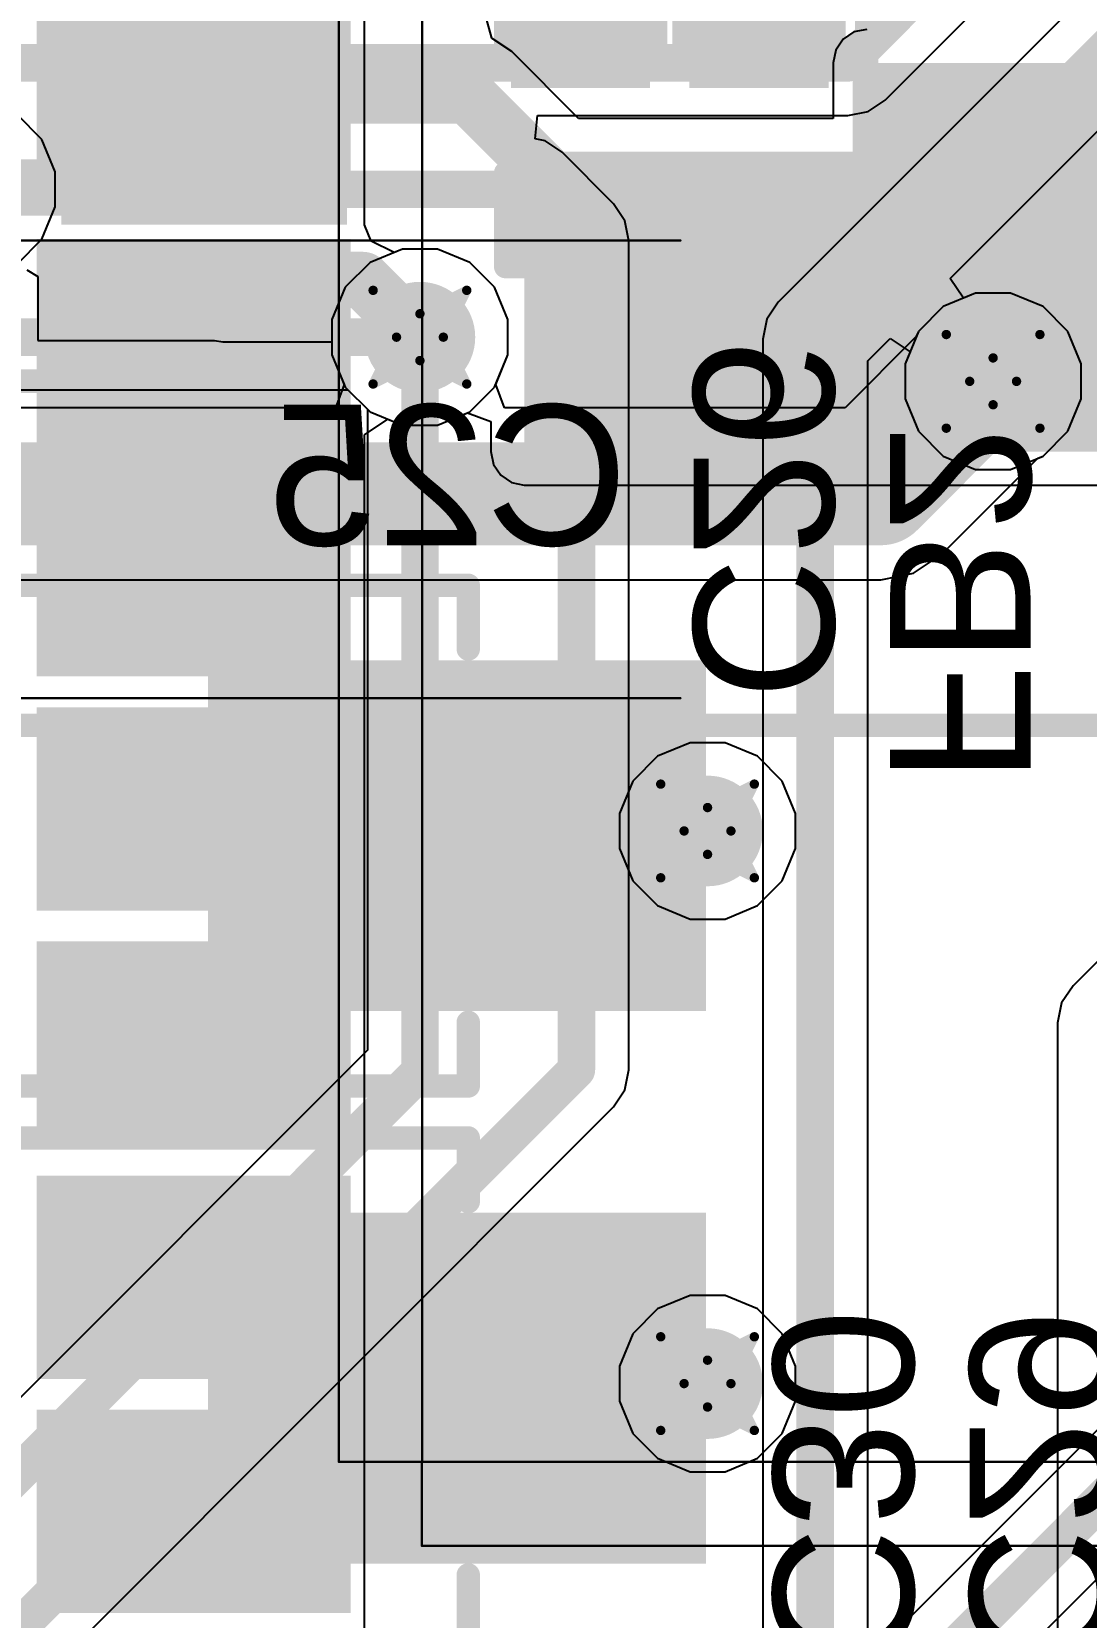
# Model space of a CAD drawing. Header units: inches. Extents: x -6 to 430, y 0 to 90.
# Drawn here: x 30.8 to 36.52, y 20.16 to 28.76 of the extents above; entities that cross this region are included whole.
import ezdxf

# ---------------------------------------------------------------- set-up
doc = ezdxf.new("R2010")
doc.units = ezdxf.units.IN
for name, color, linetype in [('Board_Outline', 56, 'Continuous'), ('Bottom Layer', 5, 'Continuous'), ('Bottom Overlay', 54, 'Continuous'), ('Bottom Paste', 16, 'Continuous'), ('Bottom Solder', 6, 'Continuous'), ('Drill Drawing', 1, 'Continuous'), ('Layer 1', 16, 'Continuous'), ('Layer 2', 76, 'Continuous'), ('Mechanical 1', 6, 'Continuous'), ('Top Layer', 1, 'Continuous'), ('Top Paste', 8, 'Continuous'), ('Top Solder', 216, 'Continuous'), ('Via Holes', 16, 'Continuous')]:
    doc.layers.add(name, color=color, linetype=linetype)
doc.styles.add('Arial', font='', dxfattribs={"height": 0.2})
doc.styles.get('Arial').set_extended_font_data('Arial')

msp = doc.modelspace()

# ---------------------------------------------------------------- hatches: boundary and pattern name
at = {"layer": 'Bottom Layer'}
for points in [[(33.4582, 28.9732), (34.0932, 28.9732), (34.0932, 28.516), (33.4582, 28.516)], [(34.4265, 28.9732), (35.0615, 28.9732), (35.0615, 28.516), (34.4265, 28.516)], [(31.0084, 28.5652), (32.4584, 28.5652), (32.4584, 28.2652), (31.0084, 28.2652)], [(35.3282, 26.484), (36.6744, 26.484), (36.6744, 28.5922), (35.3282, 28.5922)], [(35.354, 27.2048), (35.354, 28.4048), (36.674, 28.4048), (36.674, 27.2048)], [(31.0084, 28.0652), (32.4584, 28.0652), (32.4584, 27.7652), (31.0084, 27.7652)], [(33.4705, 26.484), (36.6744, 26.484), (36.6744, 28.11), (33.4705, 28.11)], [(33.4582, 28.0334), (34.0932, 28.0334), (34.0932, 27.5762), (33.4582, 27.5762)], [(34.4265, 28.0334), (35.0615, 28.0334), (35.0615, 27.5762), (34.4265, 27.5762)], [(31.0084, 27.5652), (32.4584, 27.5652), (32.4584, 27.2652), (31.0084, 27.2652)], [(31.8552, 25.2512), (34.3552, 25.2512), (34.3552, 23.5512), (31.8552, 23.5512)], [(31.8552, 22.254), (34.3552, 22.254), (34.3552, 20.554), (31.8552, 20.554)]]:
    msp.add_hatch(color=5, dxfattribs=at).paths.add_polyline_path(points)
h = msp.add_hatch(color=5, dxfattribs=at)
edge = h.paths.add_edge_path()
edge.add_arc((32.9042, 27.1046), 0.3, 0, 360)
h = msp.add_hatch(color=5, dxfattribs=at)
edge = h.paths.add_edge_path()
edge.add_arc((36.014, 26.865), 0.3, 0, 360)
h = msp.add_hatch(color=5, dxfattribs=at)
edge = h.paths.add_edge_path()
edge.add_arc((34.4646, 24.4266), 0.3, 0, 360)
h = msp.add_hatch(color=5, dxfattribs=at)
edge = h.paths.add_edge_path()
edge.add_arc((34.4646, 21.4294), 0.3, 0, 360)
at = {"layer": 'Bottom Paste'}
for points in [[(33.4582, 28.9732), (34.0932, 28.9732), (34.0932, 28.516), (33.4582, 28.516)], [(34.4265, 28.9732), (35.0615, 28.9732), (35.0615, 28.516), (34.4265, 28.516)], [(31.0084, 28.5652), (32.4584, 28.5652), (32.4584, 28.2652), (31.0084, 28.2652)], [(35.354, 27.2048), (35.354, 28.4048), (36.674, 28.4048), (36.674, 27.2048)], [(31.0084, 28.0652), (32.4584, 28.0652), (32.4584, 27.7652), (31.0084, 27.7652)], [(33.4582, 28.0334), (34.0932, 28.0334), (34.0932, 27.5762), (33.4582, 27.5762)], [(34.4265, 28.0334), (35.0615, 28.0334), (35.0615, 27.5762), (34.4265, 27.5762)], [(31.0084, 27.5652), (32.4584, 27.5652), (32.4584, 27.2652), (31.0084, 27.2652)], [(31.8552, 25.2512), (34.3552, 25.2512), (34.3552, 23.5512), (31.8552, 23.5512)], [(31.8552, 22.254), (34.3552, 22.254), (34.3552, 20.554), (31.8552, 20.554)]]:
    msp.add_hatch(color=16, dxfattribs=at).paths.add_polyline_path(points)
at = {"layer": 'Bottom Solder'}
for points in [[(30.9584, 29.1152), (32.5084, 29.1152), (32.5084, 28.7152), (30.9584, 28.7152)], [(33.3982, 29.0332), (34.1532, 29.0332), (34.1532, 28.456), (33.3982, 28.456)], [(34.3665, 29.0332), (35.1215, 29.0332), (35.1215, 28.456), (34.3665, 28.456)], [(30.9584, 28.6152), (32.5084, 28.6152), (32.5084, 28.2152), (30.9584, 28.2152)], [(35.2524, 27.1032), (35.2524, 28.5064), (36.7756, 28.5064), (36.7756, 27.1032)], [(30.9584, 28.1152), (32.5084, 28.1152), (32.5084, 27.7152), (30.9584, 27.7152)], [(33.3982, 28.0934), (34.1532, 28.0934), (34.1532, 27.5162), (33.3982, 27.5162)], [(34.3665, 28.0934), (35.1215, 28.0934), (35.1215, 27.5162), (34.3665, 27.5162)], [(30.9584, 27.6152), (32.5084, 27.6152), (32.5084, 27.2152), (30.9584, 27.2152)], [(31.7536, 25.3528), (34.4568, 25.3528), (34.4568, 23.4496), (31.7536, 23.4496)], [(31.7536, 22.3556), (34.4568, 22.3556), (34.4568, 20.4524), (31.7536, 20.4524)]]:
    msp.add_hatch(color=6, dxfattribs=at).paths.add_polyline_path(points)
at = {"layer": 'Layer 1'}
h = msp.add_hatch(color=16, dxfattribs=at)
edge = h.paths.add_edge_path()
edge.add_arc((32.9042, 27.1046), 0.3, 0, 360)
h = msp.add_hatch(color=16, dxfattribs=at)
edge = h.paths.add_edge_path()
edge.add_arc((36.014, 26.865), 0.3, 0, 360)
h = msp.add_hatch(color=16, dxfattribs=at)
edge = h.paths.add_edge_path()
edge.add_arc((34.4646, 24.4266), 0.3, 0, 360)
h = msp.add_hatch(color=16, dxfattribs=at)
edge = h.paths.add_edge_path()
edge.add_arc((34.4646, 21.4294), 0.3, 0, 360)
at = {"layer": 'Layer 2'}
h = msp.add_hatch(color=76, dxfattribs=at)
edge = h.paths.add_edge_path()
edge.add_arc((32.9042, 27.1046), 0.3, 0, 360)
h = msp.add_hatch(color=76, dxfattribs=at)
edge = h.paths.add_edge_path()
edge.add_arc((36.014, 26.865), 0.3, 0, 360)
h = msp.add_hatch(color=76, dxfattribs=at)
edge = h.paths.add_edge_path()
edge.add_arc((34.4646, 24.4266), 0.3, 0, 360)
h = msp.add_hatch(color=76, dxfattribs=at)
edge = h.paths.add_edge_path()
edge.add_arc((34.4646, 21.4294), 0.3, 0, 360)
at = {"layer": 'Top Layer'}
for points in [[(32.426, 27.9062), (30.926, 27.9062), (30.926, 28.8062), (32.426, 28.8062)], [(32.426, 26.6362), (30.926, 26.6362), (30.926, 27.5362), (32.426, 27.5362)], [(32.426, 25.3662), (30.926, 25.3662), (30.926, 26.2662), (32.426, 26.2662)], [(32.426, 24.0962), (30.926, 24.0962), (30.926, 24.9962), (32.426, 24.9962)], [(32.426, 22.8262), (30.926, 22.8262), (30.926, 23.7262), (32.426, 23.7262)], [(32.426, 21.5562), (30.926, 21.5562), (30.926, 22.4562), (32.426, 22.4562)], [(32.426, 20.2862), (30.926, 20.2862), (30.926, 21.1862), (32.426, 21.1862)]]:
    msp.add_hatch(color=1, dxfattribs=at).paths.add_polyline_path(points)
h = msp.add_hatch(color=1, dxfattribs=at)
edge = h.paths.add_edge_path()
edge.add_arc((32.9042, 27.1046), 0.3, 0, 360)
h = msp.add_hatch(color=1, dxfattribs=at)
edge = h.paths.add_edge_path()
edge.add_arc((36.014, 26.865), 0.3, 0, 360)
h = msp.add_hatch(color=1, dxfattribs=at)
edge = h.paths.add_edge_path()
edge.add_arc((34.4646, 24.4266), 0.3, 0, 360)
h = msp.add_hatch(color=1, dxfattribs=at)
edge = h.paths.add_edge_path()
edge.add_arc((34.4646, 21.4294), 0.3, 0, 360)
at = {"layer": 'Top Paste'}
for points in [[(32.426, 27.9062), (30.926, 27.9062), (30.926, 28.8062), (32.426, 28.8062)], [(32.426, 26.6362), (30.926, 26.6362), (30.926, 27.5362), (32.426, 27.5362)], [(32.426, 25.3662), (30.926, 25.3662), (30.926, 26.2662), (32.426, 26.2662)], [(32.426, 24.0962), (30.926, 24.0962), (30.926, 24.9962), (32.426, 24.9962)], [(32.426, 22.8262), (30.926, 22.8262), (30.926, 23.7262), (32.426, 23.7262)], [(32.426, 21.5562), (30.926, 21.5562), (30.926, 22.4562), (32.426, 22.4562)], [(32.426, 20.2862), (30.926, 20.2862), (30.926, 21.1862), (32.426, 21.1862)]]:
    msp.add_hatch(color=8, dxfattribs=at).paths.add_polyline_path(points)
at = {"layer": 'Top Solder'}
for points in [[(32.5276, 27.8046), (30.8244, 27.8046), (30.8244, 28.9078), (32.5276, 28.9078)], [(32.5276, 26.5346), (30.8244, 26.5346), (30.8244, 27.6378), (32.5276, 27.6378)], [(32.5276, 25.2646), (30.8244, 25.2646), (30.8244, 26.3678), (32.5276, 26.3678)], [(32.5276, 23.9946), (30.8244, 23.9946), (30.8244, 25.0978), (32.5276, 25.0978)], [(32.5276, 22.7246), (30.8244, 22.7246), (30.8244, 23.8278), (32.5276, 23.8278)], [(32.5276, 21.4546), (30.8244, 21.4546), (30.8244, 22.5578), (32.5276, 22.5578)], [(32.5276, 20.1846), (30.8244, 20.1846), (30.8244, 21.2878), (32.5276, 21.2878)]]:
    msp.add_hatch(color=216, dxfattribs=at).paths.add_polyline_path(points)
at = {"layer": 'Via Holes'}
h = msp.add_hatch(color=7, dxfattribs=at)
edge = h.paths.add_edge_path()
edge.add_arc((32.9042, 27.1046), 0.15, 0, 360)
h = msp.add_hatch(color=7, dxfattribs=at)
edge = h.paths.add_edge_path()
edge.add_arc((36.014, 26.865), 0.15, 0, 360)
h = msp.add_hatch(color=7, dxfattribs=at)
edge = h.paths.add_edge_path()
edge.add_arc((34.4646, 24.4266), 0.15, 0, 360)
h = msp.add_hatch(color=7, dxfattribs=at)
edge = h.paths.add_edge_path()
edge.add_arc((34.4646, 21.4294), 0.15, 0, 360)

# ---------------------------------------------------------------- linework, layer by layer
at = {"layer": 'Board_Outline'}
msp.add_lwpolyline([(22.5, 25, 0.127, 0.127, 0), (45, 25, 0.127, 0.127, 0)], format="xyseb", dxfattribs=at)
at = {"layer": 'Bottom Layer'}
for p, q in [((33.2941, 28.7264), (33.256, 28.8633)), ((33.2968, 28.7245), (33.2941, 28.7264)), ((33.4034, 28.6533), (33.2968, 28.7245)), ((35.2588, 28.7597), (35.2, 28.7204)), ((35.3282, 28.7735), (35.2588, 28.7597)), ((33.7653, 28.2913), (33.4034, 28.6533)), ((35.1607, 28.6616), (35.1469, 28.5922)), ((35.2, 28.7204), (35.1607, 28.6616)), ((35.1469, 28.5922), (35.1469, 28.2913)), ((35.1469, 28.2913), (33.7653, 28.2913)), ((30.7712, 27.4695), (30.8306, 27.4335)), ((30.8306, 27.4335), (30.8306, 27.0874)), ((30.8306, 27.0874), (31.7904, 27.0874)), ((31.7904, 27.0874), (31.835, 27.0785)), ((31.835, 27.0785), (32.4264, 27.0785)), ((32.4264, 27.0785), (32.4264, 27.0096)), ((32.4264, 27.0096), (32.4991, 26.8339)), ((32.4991, 26.8339), (32.6335, 26.6995)), ((32.6335, 26.6995), (32.8092, 26.6268)), ((32.9992, 26.6268), (33.1622, 26.6943)), ((33.1622, 26.6943), (33.2892, 26.648)), ((32.8092, 26.6268), (32.9992, 26.6268)), ((33.2892, 26.648), (33.2892, 26.484)), ((33.2892, 26.484), (33.303, 26.4146)), ((33.303, 26.4146), (33.3423, 26.3558)), ((33.3423, 26.3558), (33.4011, 26.3165)), ((33.4011, 26.3165), (33.4705, 26.3027)), ((33.4705, 26.3027), (36.6744, 26.3027)), ((37.1214, 21.7205), (35.5404, 20.1395)), ((35.8598, 19.6532), (37.5243, 21.3176))]:
    msp.add_line(p, q, dxfattribs=at)
for points in [[(31.7334, 28.4152, 0.3048, 0.3048, 0), (33.1653, 28.4152, 0.3048, 0.3048, 0)], [(33.1653, 28.4152, 0.3048, 0.3048, 0), (33.7757, 27.8048, 0.3048, 0.3048, 0)], [(30.459, 27.9165, 0.3048, 0.3048, 0), (31.7321, 27.9165, 0.3048, 0.3048, 0)], [(33.7757, 27.8048, 0.3048, 0.3048, 0), (34.744, 27.8048, 0.3048, 0.3048, 0)], [(34.744, 27.8048, 0.3048, 0.3048, 0), (36.014, 27.8048, 0.3048, 0.3048, 0)], [(36.014, 26.9158, 0.3048, 0.3048, 0), (36.014, 27.8048, 0.3048, 0.3048, 0)], [(31.835, 27.4152, 0.3048, 0.3048, 0), (32.5936, 27.4152, 0.3048, 0.3048, 0)], [(32.5936, 27.4152, 0.3048, 0.3048, 0), (32.9042, 27.1046, 0.3048, 0.3048, 0)], [(35.6584, 19.8546, 0.2032, 0.2032, 0), (38.2492, 22.4454, 0.2032, 0.2032, 0)]]:
    msp.add_lwpolyline(points, format="xyseb", dxfattribs=at)
for points in [[(31.6572, 28.4152, 0.1524, 0.1524, 1), (31.8096, 28.4152, 0.1524, 0.1524, 1)], [(33.0891, 28.4152, 0.1524, 0.1524, 1), (33.2415, 28.4152, 0.1524, 0.1524, 1)], [(33.0891, 28.4152, 0.1524, 0.1524, 1), (33.2415, 28.4152, 0.1524, 0.1524, 1)], [(31.6559, 27.9165, 0.1524, 0.1524, 1), (31.8083, 27.9165, 0.1524, 0.1524, 1)], [(33.6995, 27.8048, 0.1524, 0.1524, 1), (33.8519, 27.8048, 0.1524, 0.1524, 1)], [(33.6995, 27.8048, 0.1524, 0.1524, 1), (33.8519, 27.8048, 0.1524, 0.1524, 1)], [(34.6678, 27.8048, 0.1524, 0.1524, 1), (34.8202, 27.8048, 0.1524, 0.1524, 1)], [(34.6678, 27.8048, 0.1524, 0.1524, 1), (34.8202, 27.8048, 0.1524, 0.1524, 1)], [(35.9378, 27.8048, 0.1524, 0.1524, 1), (36.0902, 27.8048, 0.1524, 0.1524, 1)], [(35.9378, 27.8048, 0.1524, 0.1524, 1), (36.0902, 27.8048, 0.1524, 0.1524, 1)], [(31.7588, 27.4152, 0.1524, 0.1524, 1), (31.9112, 27.4152, 0.1524, 0.1524, 1)], [(32.5174, 27.4152, 0.1524, 0.1524, 1), (32.6698, 27.4152, 0.1524, 0.1524, 1)], [(32.5174, 27.4152, 0.1524, 0.1524, 1), (32.6698, 27.4152, 0.1524, 0.1524, 1)], [(32.828, 27.1046, 0.1524, 0.1524, 1), (32.9804, 27.1046, 0.1524, 0.1524, 1)], [(35.9378, 26.9158, 0.1524, 0.1524, 1), (36.0902, 26.9158, 0.1524, 0.1524, 1)]]:
    msp.add_lwpolyline(points, format="xyseb", close=True, dxfattribs=at)
at = {"layer": 'Bottom Overlay'}
for points in [[(33.3693, 28.5541, 0.127, 0.127, 0), (33.3693, 29.0621, 0.127, 0.127, 0)], [(34.1821, 28.5541, 0.127, 0.127, 0), (34.1821, 29.0621, 0.127, 0.127, 0)], [(34.3376, 28.5541, 0.127, 0.127, 0), (34.3376, 29.0621, 0.127, 0.127, 0)], [(35.1504, 28.5541, 0.127, 0.127, 0), (35.1504, 29.0621, 0.127, 0.127, 0)], [(35.3282, 28.5508, 0.127, 0.127, 0), (35.3282, 29.0588, 0.127, 0.127, 0)], [(33.3693, 27.4873, 0.127, 0.127, 0), (33.3693, 27.9953, 0.127, 0.127, 0)], [(34.1821, 27.4873, 0.127, 0.127, 0), (34.1821, 27.9953, 0.127, 0.127, 0)], [(34.3376, 27.4873, 0.127, 0.127, 0), (34.3376, 27.9953, 0.127, 0.127, 0)], [(35.1504, 27.4873, 0.127, 0.127, 0), (35.1504, 27.9953, 0.127, 0.127, 0)], [(33.3693, 27.4873, 0.127, 0.127, 0), (34.1821, 27.4873, 0.127, 0.127, 0)], [(33.7757, 26.8427, 0.127, 0.127, 0), (33.7757, 27.4873, 0.127, 0.127, 0)], [(34.3376, 27.4873, 0.127, 0.127, 0), (35.1504, 27.4873, 0.127, 0.127, 0)], [(31.0066, 26.8658, 0.127, 0.127, 0), (31.0066, 27.1198, 0.127, 0.127, 0)], [(28.0602, 26.8658, 0.127, 0.127, 0), (31.0066, 26.8658, 0.127, 0.127, 0)], [(33.7757, 26.8427, 0.127, 0.127, 0), (33.855, 26.7634, 0.127, 0.127, 0)], [(28.4471, 25.7589, 0.127, 0.127, 0), (33.1664, 25.7589, 0.127, 0.127, 0)], [(33.1664, 25.4134, 0.127, 0.127, 0), (33.1664, 25.7589, 0.127, 0.127, 0)], [(33.1664, 23.0435, 0.127, 0.127, 0), (33.1664, 23.389, 0.127, 0.127, 0)], [(28.4471, 23.0435, 0.127, 0.127, 0), (33.1664, 23.0435, 0.127, 0.127, 0)], [(28.4471, 22.7617, 0.127, 0.127, 0), (33.1664, 22.7617, 0.127, 0.127, 0)], [(33.1664, 22.4162, 0.127, 0.127, 0), (33.1664, 22.7617, 0.127, 0.127, 0)], [(33.1664, 20.0463, 0.127, 0.127, 0), (33.1664, 20.3918, 0.127, 0.127, 0)]]:
    msp.add_lwpolyline(points, format="xyseb", dxfattribs=at)
for points in [[(33.3376, 28.5541, 0.0635, 0.0635, 1), (33.4011, 28.5541, 0.0635, 0.0635, 1)], [(34.1504, 28.5541, 0.0635, 0.0635, 1), (34.2139, 28.5541, 0.0635, 0.0635, 1)], [(34.3058, 28.5541, 0.0635, 0.0635, 1), (34.3693, 28.5541, 0.0635, 0.0635, 1)], [(35.1186, 28.5541, 0.0635, 0.0635, 1), (35.1821, 28.5541, 0.0635, 0.0635, 1)], [(35.2964, 28.5508, 0.0635, 0.0635, 1), (35.3599, 28.5508, 0.0635, 0.0635, 1)], [(33.3376, 27.9953, 0.0635, 0.0635, 1), (33.4011, 27.9953, 0.0635, 0.0635, 1)], [(34.1504, 27.9953, 0.0635, 0.0635, 1), (34.2139, 27.9953, 0.0635, 0.0635, 1)], [(34.3058, 27.9953, 0.0635, 0.0635, 1), (34.3693, 27.9953, 0.0635, 0.0635, 1)], [(35.1186, 27.9953, 0.0635, 0.0635, 1), (35.1821, 27.9953, 0.0635, 0.0635, 1)], [(33.3376, 27.4873, 0.0635, 0.0635, 1), (33.4011, 27.4873, 0.0635, 0.0635, 1)], [(33.3376, 27.4873, 0.0635, 0.0635, 1), (33.4011, 27.4873, 0.0635, 0.0635, 1)], [(33.744, 27.4873, 0.0635, 0.0635, 1), (33.8075, 27.4873, 0.0635, 0.0635, 1)], [(34.1504, 27.4873, 0.0635, 0.0635, 1), (34.2139, 27.4873, 0.0635, 0.0635, 1)], [(34.1504, 27.4873, 0.0635, 0.0635, 1), (34.2139, 27.4873, 0.0635, 0.0635, 1)], [(34.3058, 27.4873, 0.0635, 0.0635, 1), (34.3693, 27.4873, 0.0635, 0.0635, 1)], [(34.3058, 27.4873, 0.0635, 0.0635, 1), (34.3693, 27.4873, 0.0635, 0.0635, 1)], [(35.1186, 27.4873, 0.0635, 0.0635, 1), (35.1821, 27.4873, 0.0635, 0.0635, 1)], [(35.1186, 27.4873, 0.0635, 0.0635, 1), (35.1821, 27.4873, 0.0635, 0.0635, 1)], [(30.9749, 27.1198, 0.0635, 0.0635, 1), (31.0384, 27.1198, 0.0635, 0.0635, 1)], [(30.9749, 26.8658, 0.0635, 0.0635, 1), (31.0384, 26.8658, 0.0635, 0.0635, 1)], [(30.9749, 26.8658, 0.0635, 0.0635, 1), (31.0384, 26.8658, 0.0635, 0.0635, 1)], [(33.744, 26.8427, 0.0635, 0.0635, 1), (33.8075, 26.8427, 0.0635, 0.0635, 1)], [(33.744, 26.8427, 0.0635, 0.0635, 1), (33.8075, 26.8427, 0.0635, 0.0635, 1)], [(33.8232, 26.7634, 0.0635, 0.0635, 1), (33.8867, 26.7634, 0.0635, 0.0635, 1)], [(33.1347, 25.7589, 0.0635, 0.0635, 1), (33.1982, 25.7589, 0.0635, 0.0635, 1)], [(33.1347, 25.7589, 0.0635, 0.0635, 1), (33.1982, 25.7589, 0.0635, 0.0635, 1)], [(33.1347, 25.4134, 0.0635, 0.0635, 1), (33.1982, 25.4134, 0.0635, 0.0635, 1)], [(33.1347, 23.389, 0.0635, 0.0635, 1), (33.1982, 23.389, 0.0635, 0.0635, 1)], [(33.1347, 23.0435, 0.0635, 0.0635, 1), (33.1982, 23.0435, 0.0635, 0.0635, 1)], [(33.1347, 23.0435, 0.0635, 0.0635, 1), (33.1982, 23.0435, 0.0635, 0.0635, 1)], [(33.1347, 22.7617, 0.0635, 0.0635, 1), (33.1982, 22.7617, 0.0635, 0.0635, 1)], [(33.1347, 22.7617, 0.0635, 0.0635, 1), (33.1982, 22.7617, 0.0635, 0.0635, 1)], [(33.1347, 22.4162, 0.0635, 0.0635, 1), (33.1982, 22.4162, 0.0635, 0.0635, 1)], [(33.1347, 20.3918, 0.0635, 0.0635, 1), (33.1982, 20.3918, 0.0635, 0.0635, 1)]]:
    msp.add_lwpolyline(points, format="xyseb", close=True, dxfattribs=at)
at = {"layer": 'Drill Drawing'}
for points in [[(32.6502, 27.3586, 0.0508, 0.0508, 0), (32.9042, 27.2316, 0.0508, 0.0508, 0)], [(32.6502, 27.3586, 0.0508, 0.0508, 0), (32.7772, 27.1046, 0.0508, 0.0508, 0)], [(32.9042, 27.2316, 0.0508, 0.0508, 0), (33.1582, 27.3586, 0.0508, 0.0508, 0)], [(33.0312, 27.1046, 0.0508, 0.0508, 0), (33.1582, 27.3586, 0.0508, 0.0508, 0)], [(32.6502, 26.8506, 0.0508, 0.0508, 0), (32.7772, 27.1046, 0.0508, 0.0508, 0)], [(33.0312, 27.1046, 0.0508, 0.0508, 0), (33.1582, 26.8506, 0.0508, 0.0508, 0)], [(35.76, 27.119, 0.0508, 0.0508, 0), (36.014, 26.992, 0.0508, 0.0508, 0)], [(35.76, 27.119, 0.0508, 0.0508, 0), (35.887, 26.865, 0.0508, 0.0508, 0)], [(36.014, 26.992, 0.0508, 0.0508, 0), (36.268, 27.119, 0.0508, 0.0508, 0)], [(36.141, 26.865, 0.0508, 0.0508, 0), (36.268, 27.119, 0.0508, 0.0508, 0)], [(32.6502, 26.8506, 0.0508, 0.0508, 0), (32.9042, 26.9776, 0.0508, 0.0508, 0)], [(32.9042, 26.9776, 0.0508, 0.0508, 0), (33.1582, 26.8506, 0.0508, 0.0508, 0)], [(35.76, 26.611, 0.0508, 0.0508, 0), (35.887, 26.865, 0.0508, 0.0508, 0)], [(36.141, 26.865, 0.0508, 0.0508, 0), (36.268, 26.611, 0.0508, 0.0508, 0)], [(35.76, 26.611, 0.0508, 0.0508, 0), (36.014, 26.738, 0.0508, 0.0508, 0)], [(36.014, 26.738, 0.0508, 0.0508, 0), (36.268, 26.611, 0.0508, 0.0508, 0)], [(34.2106, 24.6806, 0.0508, 0.0508, 0), (34.4646, 24.5536, 0.0508, 0.0508, 0)], [(34.2106, 24.6806, 0.0508, 0.0508, 0), (34.3376, 24.4266, 0.0508, 0.0508, 0)], [(34.4646, 24.5536, 0.0508, 0.0508, 0), (34.7186, 24.6806, 0.0508, 0.0508, 0)], [(34.5916, 24.4266, 0.0508, 0.0508, 0), (34.7186, 24.6806, 0.0508, 0.0508, 0)], [(34.2106, 24.1726, 0.0508, 0.0508, 0), (34.3376, 24.4266, 0.0508, 0.0508, 0)], [(34.5916, 24.4266, 0.0508, 0.0508, 0), (34.7186, 24.1726, 0.0508, 0.0508, 0)], [(34.2106, 24.1726, 0.0508, 0.0508, 0), (34.4646, 24.2996, 0.0508, 0.0508, 0)], [(34.4646, 24.2996, 0.0508, 0.0508, 0), (34.7186, 24.1726, 0.0508, 0.0508, 0)], [(34.2106, 21.6834, 0.0508, 0.0508, 0), (34.4646, 21.5564, 0.0508, 0.0508, 0)], [(34.2106, 21.6834, 0.0508, 0.0508, 0), (34.3376, 21.4294, 0.0508, 0.0508, 0)], [(34.4646, 21.5564, 0.0508, 0.0508, 0), (34.7186, 21.6834, 0.0508, 0.0508, 0)], [(34.5916, 21.4294, 0.0508, 0.0508, 0), (34.7186, 21.6834, 0.0508, 0.0508, 0)], [(34.2106, 21.1754, 0.0508, 0.0508, 0), (34.3376, 21.4294, 0.0508, 0.0508, 0)], [(34.5916, 21.4294, 0.0508, 0.0508, 0), (34.7186, 21.1754, 0.0508, 0.0508, 0)], [(34.2106, 21.1754, 0.0508, 0.0508, 0), (34.4646, 21.3024, 0.0508, 0.0508, 0)], [(34.4646, 21.3024, 0.0508, 0.0508, 0), (34.7186, 21.1754, 0.0508, 0.0508, 0)]]:
    msp.add_lwpolyline(points, format="xyseb", dxfattribs=at)
for points in [[(32.6375, 27.3586, 0.0254, 0.0254, 1), (32.6629, 27.3586, 0.0254, 0.0254, 1)], [(32.6375, 27.3586, 0.0254, 0.0254, 1), (32.6629, 27.3586, 0.0254, 0.0254, 1)], [(33.1455, 27.3586, 0.0254, 0.0254, 1), (33.1709, 27.3586, 0.0254, 0.0254, 1)], [(33.1455, 27.3586, 0.0254, 0.0254, 1), (33.1709, 27.3586, 0.0254, 0.0254, 1)], [(32.8915, 27.2316, 0.0254, 0.0254, 1), (32.9169, 27.2316, 0.0254, 0.0254, 1)], [(32.8915, 27.2316, 0.0254, 0.0254, 1), (32.9169, 27.2316, 0.0254, 0.0254, 1)], [(32.7645, 27.1046, 0.0254, 0.0254, 1), (32.7899, 27.1046, 0.0254, 0.0254, 1)], [(32.7645, 27.1046, 0.0254, 0.0254, 1), (32.7899, 27.1046, 0.0254, 0.0254, 1)], [(33.0185, 27.1046, 0.0254, 0.0254, 1), (33.0439, 27.1046, 0.0254, 0.0254, 1)], [(33.0185, 27.1046, 0.0254, 0.0254, 1), (33.0439, 27.1046, 0.0254, 0.0254, 1)], [(35.7473, 27.119, 0.0254, 0.0254, 1), (35.7727, 27.119, 0.0254, 0.0254, 1)], [(35.7473, 27.119, 0.0254, 0.0254, 1), (35.7727, 27.119, 0.0254, 0.0254, 1)], [(36.2553, 27.119, 0.0254, 0.0254, 1), (36.2807, 27.119, 0.0254, 0.0254, 1)], [(36.2553, 27.119, 0.0254, 0.0254, 1), (36.2807, 27.119, 0.0254, 0.0254, 1)], [(32.8915, 26.9776, 0.0254, 0.0254, 1), (32.9169, 26.9776, 0.0254, 0.0254, 1)], [(32.8915, 26.9776, 0.0254, 0.0254, 1), (32.9169, 26.9776, 0.0254, 0.0254, 1)], [(36.0013, 26.992, 0.0254, 0.0254, 1), (36.0267, 26.992, 0.0254, 0.0254, 1)], [(36.0013, 26.992, 0.0254, 0.0254, 1), (36.0267, 26.992, 0.0254, 0.0254, 1)], [(32.6375, 26.8506, 0.0254, 0.0254, 1), (32.6629, 26.8506, 0.0254, 0.0254, 1)], [(32.6375, 26.8506, 0.0254, 0.0254, 1), (32.6629, 26.8506, 0.0254, 0.0254, 1)], [(33.1455, 26.8506, 0.0254, 0.0254, 1), (33.1709, 26.8506, 0.0254, 0.0254, 1)], [(33.1455, 26.8506, 0.0254, 0.0254, 1), (33.1709, 26.8506, 0.0254, 0.0254, 1)], [(35.8743, 26.865, 0.0254, 0.0254, 1), (35.8997, 26.865, 0.0254, 0.0254, 1)], [(35.8743, 26.865, 0.0254, 0.0254, 1), (35.8997, 26.865, 0.0254, 0.0254, 1)], [(36.1283, 26.865, 0.0254, 0.0254, 1), (36.1537, 26.865, 0.0254, 0.0254, 1)], [(36.1283, 26.865, 0.0254, 0.0254, 1), (36.1537, 26.865, 0.0254, 0.0254, 1)], [(36.0013, 26.738, 0.0254, 0.0254, 1), (36.0267, 26.738, 0.0254, 0.0254, 1)], [(36.0013, 26.738, 0.0254, 0.0254, 1), (36.0267, 26.738, 0.0254, 0.0254, 1)], [(35.7473, 26.611, 0.0254, 0.0254, 1), (35.7727, 26.611, 0.0254, 0.0254, 1)], [(35.7473, 26.611, 0.0254, 0.0254, 1), (35.7727, 26.611, 0.0254, 0.0254, 1)], [(36.2553, 26.611, 0.0254, 0.0254, 1), (36.2807, 26.611, 0.0254, 0.0254, 1)], [(36.2553, 26.611, 0.0254, 0.0254, 1), (36.2807, 26.611, 0.0254, 0.0254, 1)], [(34.1979, 24.6806, 0.0254, 0.0254, 1), (34.2233, 24.6806, 0.0254, 0.0254, 1)], [(34.1979, 24.6806, 0.0254, 0.0254, 1), (34.2233, 24.6806, 0.0254, 0.0254, 1)], [(34.7059, 24.6806, 0.0254, 0.0254, 1), (34.7313, 24.6806, 0.0254, 0.0254, 1)], [(34.7059, 24.6806, 0.0254, 0.0254, 1), (34.7313, 24.6806, 0.0254, 0.0254, 1)], [(34.4519, 24.5536, 0.0254, 0.0254, 1), (34.4773, 24.5536, 0.0254, 0.0254, 1)], [(34.4519, 24.5536, 0.0254, 0.0254, 1), (34.4773, 24.5536, 0.0254, 0.0254, 1)], [(34.3249, 24.4266, 0.0254, 0.0254, 1), (34.3503, 24.4266, 0.0254, 0.0254, 1)], [(34.3249, 24.4266, 0.0254, 0.0254, 1), (34.3503, 24.4266, 0.0254, 0.0254, 1)], [(34.5789, 24.4266, 0.0254, 0.0254, 1), (34.6043, 24.4266, 0.0254, 0.0254, 1)], [(34.5789, 24.4266, 0.0254, 0.0254, 1), (34.6043, 24.4266, 0.0254, 0.0254, 1)], [(34.4519, 24.2996, 0.0254, 0.0254, 1), (34.4773, 24.2996, 0.0254, 0.0254, 1)], [(34.4519, 24.2996, 0.0254, 0.0254, 1), (34.4773, 24.2996, 0.0254, 0.0254, 1)], [(34.1979, 24.1726, 0.0254, 0.0254, 1), (34.2233, 24.1726, 0.0254, 0.0254, 1)], [(34.1979, 24.1726, 0.0254, 0.0254, 1), (34.2233, 24.1726, 0.0254, 0.0254, 1)], [(34.7059, 24.1726, 0.0254, 0.0254, 1), (34.7313, 24.1726, 0.0254, 0.0254, 1)], [(34.7059, 24.1726, 0.0254, 0.0254, 1), (34.7313, 24.1726, 0.0254, 0.0254, 1)], [(34.1979, 21.6834, 0.0254, 0.0254, 1), (34.2233, 21.6834, 0.0254, 0.0254, 1)], [(34.1979, 21.6834, 0.0254, 0.0254, 1), (34.2233, 21.6834, 0.0254, 0.0254, 1)], [(34.7059, 21.6834, 0.0254, 0.0254, 1), (34.7313, 21.6834, 0.0254, 0.0254, 1)], [(34.7059, 21.6834, 0.0254, 0.0254, 1), (34.7313, 21.6834, 0.0254, 0.0254, 1)], [(34.4519, 21.5564, 0.0254, 0.0254, 1), (34.4773, 21.5564, 0.0254, 0.0254, 1)], [(34.4519, 21.5564, 0.0254, 0.0254, 1), (34.4773, 21.5564, 0.0254, 0.0254, 1)], [(34.3249, 21.4294, 0.0254, 0.0254, 1), (34.3503, 21.4294, 0.0254, 0.0254, 1)], [(34.3249, 21.4294, 0.0254, 0.0254, 1), (34.3503, 21.4294, 0.0254, 0.0254, 1)], [(34.5789, 21.4294, 0.0254, 0.0254, 1), (34.6043, 21.4294, 0.0254, 0.0254, 1)], [(34.5789, 21.4294, 0.0254, 0.0254, 1), (34.6043, 21.4294, 0.0254, 0.0254, 1)], [(34.4519, 21.3024, 0.0254, 0.0254, 1), (34.4773, 21.3024, 0.0254, 0.0254, 1)], [(34.4519, 21.3024, 0.0254, 0.0254, 1), (34.4773, 21.3024, 0.0254, 0.0254, 1)], [(34.1979, 21.1754, 0.0254, 0.0254, 1), (34.2233, 21.1754, 0.0254, 0.0254, 1)], [(34.1979, 21.1754, 0.0254, 0.0254, 1), (34.2233, 21.1754, 0.0254, 0.0254, 1)], [(34.7059, 21.1754, 0.0254, 0.0254, 1), (34.7313, 21.1754, 0.0254, 0.0254, 1)], [(34.7059, 21.1754, 0.0254, 0.0254, 1), (34.7313, 21.1754, 0.0254, 0.0254, 1)]]:
    msp.add_lwpolyline(points, format="xyseb", close=True, dxfattribs=at)
at = {"layer": 'Layer 1'}
for p, q in [((37.1949, 29.6426), (34.8474, 27.295)), ((35.7813, 27.4233), (37.5389, 29.1808)), ((35.428, 28.3908), (36.1392, 29.102)), ((35.3356, 28.329), (35.428, 28.3908)), ((33.529, 28.1803), (33.5416, 28.3073)), ((33.5416, 28.3073), (35.2266, 28.3073)), ((35.2266, 28.3073), (35.3356, 28.329)), ((35.2266, 28.3073), (35.2266, 28.3073)), ((33.583, 28.1696), (33.529, 28.1803)), ((33.6754, 28.1078), (33.583, 28.1696)), ((33.9548, 27.8284), (33.6754, 28.1078)), ((34.0166, 27.736), (33.9548, 27.8284)), ((33.9548, 27.8284), (33.9548, 27.8284)), ((34.0383, 27.627), (34.0166, 27.736)), ((34.0383, 23.1312), (34.0383, 27.627)), ((35.8533, 27.3156), (35.7813, 27.4233)), ((34.8474, 27.295), (34.7856, 27.2026)), ((35.919, 27.3428), (35.8533, 27.3156)), ((36.109, 27.3428), (35.919, 27.3428)), ((36.2847, 27.2701), (36.109, 27.3428)), ((36.4191, 27.1357), (36.2847, 27.2701)), ((34.7856, 27.2026), (34.7639, 27.0936)), ((34.7639, 27.0936), (34.7639, 27.0936)), ((34.7639, 27.0936), (34.7639, 18.5248)), ((35.3337, 26.9756), (35.4557, 27.0977)), ((35.4557, 27.0977), (35.5634, 27.0257)), ((36.4918, 26.96), (36.4191, 27.1357)), ((35.5634, 27.0257), (35.5362, 26.96)), ((35.3337, 18.4068), (35.3337, 26.9756)), ((35.5362, 26.96), (35.5362, 26.77)), ((36.4918, 26.77), (36.4918, 26.96)), ((25.9196, 26.8197), (32.5134, 26.8197)), ((32.5134, 26.8197), (32.6193, 26.7138)), ((35.5362, 26.77), (35.6089, 26.5943)), ((36.4191, 26.5943), (36.4918, 26.77)), ((32.6193, 26.7138), (32.6193, 23.2382)), ((35.6089, 26.5943), (35.7433, 26.4599)), ((36.2847, 26.4599), (36.4191, 26.5943)), ((35.7433, 26.4599), (35.919, 26.3872)), ((36.109, 26.3872), (36.2847, 26.4599)), ((35.919, 26.3872), (36.109, 26.3872)), ((37.2761, 24.4152), (36.4476, 23.5866)), ((36.4476, 23.5866), (36.3858, 23.4942)), ((36.3858, 23.4942), (36.3641, 23.3852)), ((36.3641, 23.3852), (36.3641, 23.3852)), ((36.3641, 23.3852), (36.3641, 18.4994)), ((32.6193, 23.2382), (29.234, 19.8528)), ((34.0166, 23.0222), (34.0383, 23.1312)), ((34.0383, 23.1312), (34.0383, 23.1312)), ((33.9548, 22.9298), (34.0166, 23.0222)), ((30.3371, 19.312), (33.9548, 22.9298)), ((33.9548, 22.9298), (33.9548, 22.9298))]:
    msp.add_line(p, q, dxfattribs=at)
for points in [[(35.0488, 27.0936, 0.2032, 0.2032, 0), (38.0206, 30.0654, 0.2032, 0.2032, 0)], [(35.2266, 28.5922, 0.2032, 0.2032, 0), (35.9378, 29.3034, 0.2032, 0.2032, 0)], [(17.0656, 28.5922, 0.2032, 0.2032, 0), (35.2266, 28.5922, 0.2032, 0.2032, 0)], [(30.4482, 27.9064, 0.2032, 0.2032, 0), (33.474, 27.9064, 0.2032, 0.2032, 0)], [(33.474, 27.9064, 0.2032, 0.2032, 0), (33.7534, 27.627, 0.2032, 0.2032, 0)], [(33.7534, 23.1312, 0.2032, 0.2032, 0), (33.7534, 27.627, 0.2032, 0.2032, 0)], [(21.801, 27.1046, 0.2032, 0.2032, 0), (32.7968, 27.1046, 0.2032, 0.2032, 0)], [(32.7968, 27.1046, 0.2032, 0.2032, 0), (32.9042, 27.1046, 0.2032, 0.2032, 0)], [(32.9042, 23.1202, 0.2032, 0.2032, 0), (32.9042, 27.1046, 0.2032, 0.2032, 0)], [(35.0488, 18.4068, 0.2032, 0.2032, 0), (35.0488, 27.0936, 0.2032, 0.2032, 0)], [(29.4354, 19.6514, 0.2032, 0.2032, 0), (32.9042, 23.1202, 0.2032, 0.2032, 0)], [(30.0522, 19.43, 0.2032, 0.2032, 0), (33.7534, 23.1312, 0.2032, 0.2032, 0)]]:
    msp.add_lwpolyline(points, format="xyseb", dxfattribs=at)
for points in [[(35.1758, 28.5922, 0.1016, 0.1016, 1), (35.2774, 28.5922, 0.1016, 0.1016, 1)], [(35.1758, 28.5922, 0.1016, 0.1016, 1), (35.2774, 28.5922, 0.1016, 0.1016, 1)], [(33.4232, 27.9064, 0.1016, 0.1016, 1), (33.5248, 27.9064, 0.1016, 0.1016, 1)], [(33.4232, 27.9064, 0.1016, 0.1016, 1), (33.5248, 27.9064, 0.1016, 0.1016, 1)], [(33.7026, 27.627, 0.1016, 0.1016, 1), (33.8042, 27.627, 0.1016, 0.1016, 1)], [(33.7026, 27.627, 0.1016, 0.1016, 1), (33.8042, 27.627, 0.1016, 0.1016, 1)], [(32.746, 27.1046, 0.1016, 0.1016, 1), (32.8476, 27.1046, 0.1016, 0.1016, 1)], [(32.746, 27.1046, 0.1016, 0.1016, 1), (32.8476, 27.1046, 0.1016, 0.1016, 1)], [(32.8534, 27.1046, 0.1016, 0.1016, 1), (32.955, 27.1046, 0.1016, 0.1016, 1)], [(32.8534, 27.1046, 0.1016, 0.1016, 1), (32.955, 27.1046, 0.1016, 0.1016, 1)], [(34.998, 27.0936, 0.1016, 0.1016, 1), (35.0996, 27.0936, 0.1016, 0.1016, 1)], [(34.998, 27.0936, 0.1016, 0.1016, 1), (35.0996, 27.0936, 0.1016, 0.1016, 1)], [(32.8534, 23.1202, 0.1016, 0.1016, 1), (32.955, 23.1202, 0.1016, 0.1016, 1)], [(32.8534, 23.1202, 0.1016, 0.1016, 1), (32.955, 23.1202, 0.1016, 0.1016, 1)], [(33.7026, 23.1312, 0.1016, 0.1016, 1), (33.8042, 23.1312, 0.1016, 0.1016, 1)], [(33.7026, 23.1312, 0.1016, 0.1016, 1), (33.8042, 23.1312, 0.1016, 0.1016, 1)]]:
    msp.add_lwpolyline(points, format="xyseb", close=True, dxfattribs=at)
at = {"layer": 'Layer 2'}
for p, q in [((30.8533, 28.1771), (30.7189, 28.3115)), ((30.926, 28.0014), (30.8533, 28.1771)), ((30.926, 27.8114), (30.926, 28.0014)), ((30.8533, 27.6357), (30.926, 27.8114)), ((30.7189, 27.5013), (30.8533, 27.6357)), ((32.8092, 27.5824), (32.6335, 27.5097)), ((32.9992, 27.5824), (32.8092, 27.5824)), ((33.1749, 27.5097), (32.9992, 27.5824)), ((32.6335, 27.5097), (32.4991, 27.3753)), ((33.3093, 27.3753), (33.1749, 27.5097)), ((32.4991, 27.3753), (32.4264, 27.1996)), ((33.382, 27.1996), (33.3093, 27.3753)), ((35.7433, 27.2701), (35.6089, 27.1357)), ((35.919, 27.3428), (35.7433, 27.2701)), ((36.109, 27.3428), (35.919, 27.3428)), ((36.2847, 27.2701), (36.109, 27.3428)), ((36.4191, 27.1357), (36.2847, 27.2701)), ((32.4264, 27.1996), (32.4264, 27.0096)), ((33.382, 27.0096), (33.382, 27.1996)), ((35.5973, 27.1075), (35.2113, 26.7216)), ((35.6089, 27.1357), (35.5973, 27.1075)), ((36.4918, 26.96), (36.4191, 27.1357)), ((32.4264, 27.0096), (32.4931, 26.8486)), ((33.3153, 26.8486), (33.382, 27.0096)), ((36.4918, 26.77), (36.4918, 26.96)), ((32.4931, 26.8486), (32.4456, 26.7216)), ((33.3628, 26.7216), (33.3153, 26.8486)), ((36.4191, 26.5943), (36.4918, 26.77)), ((32.4456, 26.7216), (25.8247, 26.7216)), ((35.2113, 26.7216), (33.3628, 26.7216)), ((36.2847, 26.4599), (36.4191, 26.5943)), ((35.734, 25.9258), (36.2565, 26.4483)), ((36.2565, 26.4483), (36.2847, 26.4599)), ((35.5828, 25.8247), (35.734, 25.9258)), ((35.4044, 25.7892), (35.5828, 25.8247)), ((25.8247, 25.7892), (35.4044, 25.7892)), ((34.3696, 24.9044), (34.1939, 24.8317)), ((34.5596, 24.9044), (34.3696, 24.9044)), ((34.7353, 24.8317), (34.5596, 24.9044)), ((34.1939, 24.8317), (34.0595, 24.6973)), ((34.8697, 24.6973), (34.7353, 24.8317)), ((34.0595, 24.6973), (33.9868, 24.5216)), ((34.9424, 24.5216), (34.8697, 24.6973)), ((33.9868, 24.5216), (33.9868, 24.3316)), ((34.9424, 24.3316), (34.9424, 24.5216)), ((33.9868, 24.3316), (34.0595, 24.1559)), ((34.8697, 24.1559), (34.9424, 24.3316)), ((34.0595, 24.1559), (34.1939, 24.0215)), ((34.7353, 24.0215), (34.8697, 24.1559)), ((34.1939, 24.0215), (34.3696, 23.9488)), ((34.5596, 23.9488), (34.7353, 24.0215)), ((34.3696, 23.9488), (34.5596, 23.9488)), ((34.3696, 21.9072), (34.1939, 21.8345)), ((34.5596, 21.9072), (34.3696, 21.9072)), ((34.7353, 21.8345), (34.5596, 21.9072)), ((34.1939, 21.8345), (34.0595, 21.7001)), ((34.8697, 21.7001), (34.7353, 21.8345)), ((34.0595, 21.7001), (33.9868, 21.5244)), ((34.9424, 21.5244), (34.8697, 21.7001)), ((33.9868, 21.5244), (33.9868, 21.3344)), ((34.9424, 21.3344), (34.9424, 21.5244)), ((33.9868, 21.3344), (34.0595, 21.1587)), ((34.8697, 21.1587), (34.9424, 21.3344)), ((34.0595, 21.1587), (34.1939, 21.0243)), ((34.7353, 21.0243), (34.8697, 21.1587)), ((34.1939, 21.0243), (34.3696, 20.9516)), ((34.5596, 20.9516), (34.7353, 21.0243)), ((34.3696, 20.9516), (34.5596, 20.9516))]:
    msp.add_line(p, q, dxfattribs=at)
for points in [[(35.4044, 26.2554, 0.5588, 0.5588, 0), (36.014, 26.865, 0.5588, 0.5588, 0)], [(25.7016, 26.2554, 0.5588, 0.5588, 0), (35.4044, 26.2554, 0.5588, 0.5588, 0)]]:
    msp.add_lwpolyline(points, format="xyseb", dxfattribs=at)
for points in [[(35.8743, 26.865, 0.2794, 0.2794, 1), (36.1537, 26.865, 0.2794, 0.2794, 1)], [(35.2647, 26.2554, 0.2794, 0.2794, 1), (35.5441, 26.2554, 0.2794, 0.2794, 1)], [(35.2647, 26.2554, 0.2794, 0.2794, 1), (35.5441, 26.2554, 0.2794, 0.2794, 1)]]:
    msp.add_lwpolyline(points, format="xyseb", close=True, dxfattribs=at)
at = {"layer": 'Mechanical 1'}
for points in [[(32.4645, 21.0051, 0.0127, 0.0127, 0), (32.4645, 33.9949, 0.0127, 0.0127, 0)], [(32.9155, 21.0051, 0.0127, 0.0127, 0), (32.9155, 33.9949, 0.0127, 0.0127, 0)], [(30.4495, 27.6286, 0.0127, 0.0127, 0), (34.3172, 27.6286, 0.0127, 0.0127, 0)], [(30.4495, 25.1469, 0.0127, 0.0127, 0), (34.3172, 25.1469, 0.0127, 0.0127, 0)], [(32.4645, 21.0051, 0.0127, 0.0127, 0), (43.5145, 21.0051, 0.0127, 0.0127, 0)], [(32.9145, 20.5501, 0.0127, 0.0127, 0), (32.9145, 21.0051, 0.0127, 0.0127, 0)], [(32.9145, 20.5501, 0.0127, 0.0127, 0), (43.3645, 20.5501, 0.0127, 0.0127, 0)]]:
    msp.add_lwpolyline(points, format="xyseb", dxfattribs=at)
for points in [[(34.3141, 27.6286, 0.00635, 0.00635, 1), (34.3204, 27.6286, 0.00635, 0.00635, 1)], [(34.3204, 27.6286, 0.00635, 0.00635, 1), (34.3141, 27.6286, 0.00635, 0.00635, 1)], [(34.3125, 27.6286, 0.00317, 0.00317, 1), (34.3157, 27.6286, 0.00317, 0.00317, 1)], [(34.3188, 27.6286, 0.00317, 0.00317, 1), (34.322, 27.6286, 0.00317, 0.00317, 1)], [(34.3141, 25.1469, 0.00635, 0.00635, 1), (34.3204, 25.1469, 0.00635, 0.00635, 1)], [(34.3204, 25.1469, 0.00635, 0.00635, 1), (34.3141, 25.1469, 0.00635, 0.00635, 1)], [(34.3125, 25.1469, 0.00317, 0.00317, 1), (34.3157, 25.1469, 0.00317, 0.00317, 1)], [(34.3188, 25.1469, 0.00317, 0.00317, 1), (34.322, 25.1469, 0.00317, 0.00317, 1)], [(32.4614, 21.0051, 0.00635, 0.00635, 1), (32.4677, 21.0051, 0.00635, 0.00635, 1)], [(32.4614, 21.0051, 0.00635, 0.00635, 1), (32.4677, 21.0051, 0.00635, 0.00635, 1)], [(32.9114, 21.0051, 0.00635, 0.00635, 1), (32.9177, 21.0051, 0.00635, 0.00635, 1)], [(32.9124, 21.0051, 0.00635, 0.00635, 1), (32.9187, 21.0051, 0.00635, 0.00635, 1)], [(32.9114, 20.5501, 0.00635, 0.00635, 1), (32.9177, 20.5501, 0.00635, 0.00635, 1)], [(32.9114, 20.5501, 0.00635, 0.00635, 1), (32.9177, 20.5501, 0.00635, 0.00635, 1)]]:
    msp.add_lwpolyline(points, format="xyseb", close=True, dxfattribs=at)
at = {"layer": 'Top Layer'}
for p, q in [((32.6038, 27.7284), (32.6038, 28.8714)), ((32.6038, 27.714), (32.6038, 27.7284)), ((32.6038, 27.7284), (32.6038, 27.7284)), ((32.6399, 27.625), (32.6038, 27.714)), ((32.765, 27.5641), (32.6399, 27.625)), ((32.8092, 27.5824), (32.765, 27.5641)), ((32.9992, 27.5824), (32.8092, 27.5824)), ((33.1749, 27.5097), (32.9992, 27.5824)), ((33.3093, 27.3753), (33.1749, 27.5097)), ((33.382, 27.1996), (33.3093, 27.3753)), ((35.7433, 27.2701), (35.6089, 27.1357)), ((35.919, 27.3428), (35.7433, 27.2701)), ((36.109, 27.3428), (35.919, 27.3428)), ((36.2847, 27.2701), (36.109, 27.3428)), ((36.4191, 27.1357), (36.2847, 27.2701)), ((33.382, 27.0096), (33.382, 27.1996)), ((35.6089, 27.1357), (35.5362, 26.96)), ((36.4918, 26.96), (36.4191, 27.1357)), ((33.3093, 26.8339), (33.382, 27.0096)), ((35.5362, 26.96), (35.5362, 26.77)), ((36.4918, 26.77), (36.4918, 26.96)), ((33.1749, 26.6995), (33.3093, 26.8339)), ((35.5362, 26.77), (35.6089, 26.5943)), ((36.4191, 26.5943), (36.4918, 26.77)), ((32.6038, 26.5744), (32.7308, 26.6593)), ((32.7308, 26.6593), (32.8092, 26.6268)), ((32.9992, 26.6268), (33.1749, 26.6995)), ((32.6038, 26.444), (32.6038, 26.5744)), ((32.8092, 26.6268), (32.9992, 26.6268)), ((35.6089, 26.5943), (35.7433, 26.4599)), ((36.2847, 26.4599), (36.4191, 26.5943)), ((32.6038, 26.3314), (32.6038, 26.444)), ((35.7433, 26.4599), (35.919, 26.3872)), ((36.109, 26.3872), (36.2847, 26.4599)), ((32.6038, 25.301), (32.6038, 26.3314)), ((35.919, 26.3872), (36.109, 26.3872)), ((32.6038, 25.174), (32.6038, 25.301)), ((32.6038, 25.0614), (32.6038, 25.174)), ((32.6038, 24.031), (32.6038, 25.0614)), ((32.6038, 23.904), (32.6038, 24.031)), ((32.6038, 23.7914), (32.6038, 23.904)), ((32.6038, 22.761), (32.6038, 23.7914)), ((32.6038, 22.634), (32.6038, 22.761)), ((32.6038, 22.5214), (32.6038, 22.634)), ((32.6038, 21.491), (32.6038, 22.5214)), ((32.6038, 21.364), (32.6038, 21.491)), ((32.6038, 21.2514), (32.6038, 21.364)), ((32.6038, 20.221), (32.6038, 21.2514)), ((32.6038, 20.094), (32.6038, 20.221))]:
    msp.add_line(p, q, dxfattribs=at)

# ---------------------------------------------------------------- texts
at = {"layer": 'Bottom Overlay', "style": 'Arial', "text_generation_flag": 2}
for s, rotation, p in [('C26', 270, (34.3885, 25.1381)), ('C25', 360, (34.0325, 25.9761)), ('FB2', 270, (35.4553, 24.6809)), ('C30', 270, (34.8203, 19.8803)), ('C29', 270, (35.8871, 19.8803))]:
    msp.add_text(s, height=0.762, rotation=rotation, dxfattribs=at).set_placement(p)

doc.saveas('drawing.dxf')
